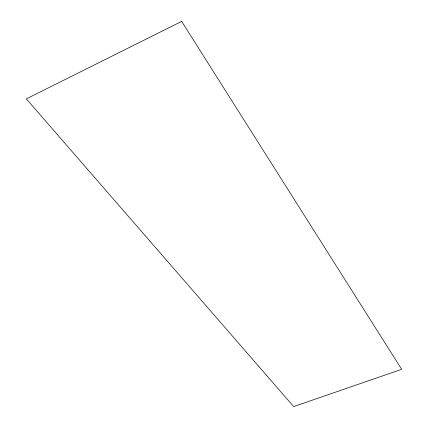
<?xml version="1.0" encoding="UTF-8"?>
<svg xmlns="http://www.w3.org/2000/svg" width="428" height="428" viewBox="0 0 428 428"><rect width="100%" height="100%" fill="white"/><g stroke="black" fill="none" stroke-linecap="round" stroke-linejoin="round"><path stroke-width="0.64" d="M181.67 21.4L26.333 98.868L293.683 406.6L401.667 369.316L181.67 21.4"/></g></svg>
